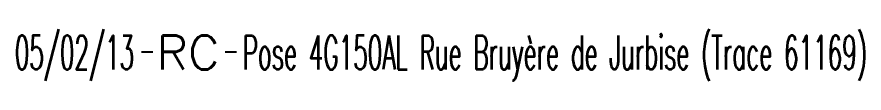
# Model space of a CAD drawing. Header units: millimetres. Extents: x 120011 to 120991, y 132511 to 133000.
# Drawn here: x 120511.65 to 120549.06, y 132760.6 to 132762.89 of the extents above; entities that cross this region are included whole.
import ezdxf
from ezdxf.enums import TextEntityAlignment as Align

# ---------------------------------------------------------------- set-up
doc = ezdxf.new("R2010")
doc.units = ezdxf.units.MM
doc.layers.get('0').update_dxf_attribs({"linetype": 'CONTINUOUS'})
doc.layers.add('B_110', color=1, linetype='CONTINUOUS')
doc.styles.get("Standard").update_dxf_attribs({"font": 'romans.shx', "width": 0.85})

# ---------------------------------------------------------------- blocks, each defined once
blk = doc.blocks.new('GIS_MODF')
at = {"color": 0, "linetype": 'Continuous', "flags": 128}
for points in [[(-2.176, -0.014), (-1.676, -0.014)], [(1.519, -0.014), (2.019, -0.014)]]:
    blk.add_lwpolyline(points, dxfattribs=at)
at = {"color": 0, "linetype": 'Continuous', "width": 0.5}
blk.add_attdef('DATE', text='', height=1.5, dxfattribs=at).set_placement((-2.502, -0.798), align=Align.RIGHT)
at = {"color": 0, "linetype": 'Continuous', "width": 1.771291}
blk.add_attdef('USER', text='', height=1.5, dxfattribs=at).set_placement((-1.507, -0.798), (1.276, -0.798), align=Align.FIT)
at = {"color": 0, "linetype": 'Continuous', "width": 0.5}
blk.add_attdef('DESC', (2.289, -0.798), '', height=1.5, dxfattribs=at)

msp = doc.modelspace()

# ---------------------------------------------------------------- block references
at = {"layer": 'B_110'}
ref = msp.add_blockref('GIS_MODF', (120519.323, 132761.899), dxfattribs=at)
ref.add_attrib('DATE', '05/02/13', dxfattribs={"layer": '0', "color": 0, "linetype": 'Continuous', "height": 1.5, "width": 0.5}).set_placement((120516.821, 132761.101), align=Align.RIGHT)
ref.add_attrib('USER', 'RC', dxfattribs={"layer": '0', "color": 0, "linetype": 'Continuous', "height": 1.5, "width": 0.99919}).set_placement((120517.816, 132761.101), (120520.599, 132761.101), align=Align.FIT)
ref.add_attrib('DESC', 'Pose 4G150AL Rue Bruyère de Jurbise (Trace 61169)', (120521.612, 132761.101), dxfattribs={"layer": '0', "color": 0, "linetype": 'Continuous', "height": 1.5, "width": 0.5})

doc.saveas('drawing.dxf')
